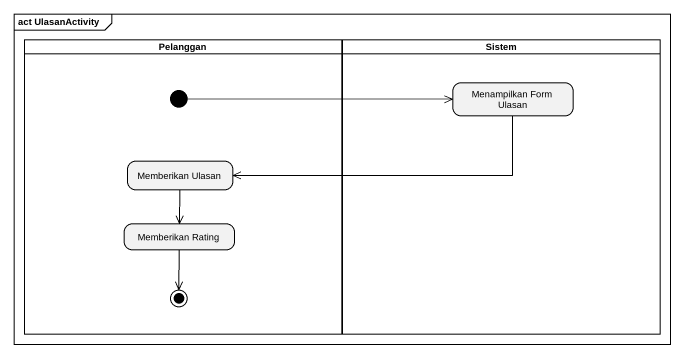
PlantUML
@startuml
mainframe act UlasanActivity
hide empty description
state Pelanggan <<partition>> {
  state initial1 <<start>>
  state "Memberikan Ulasan" as Memberikan_Ulasan
  state "Memberikan Rating" as Memberikan_Rating
  Memberikan_Rating --> [*]
}
state Sistem <<partition>> {
  state "Menampilkan Form Ulasan" as Menampilkan_Form_Ulasan
}
Menampilkan_Form_Ulasan -left-> Memberikan_Ulasan
initial1 -right-> Menampilkan_Form_Ulasan
Memberikan_Ulasan --> Memberikan_Rating
@enduml
